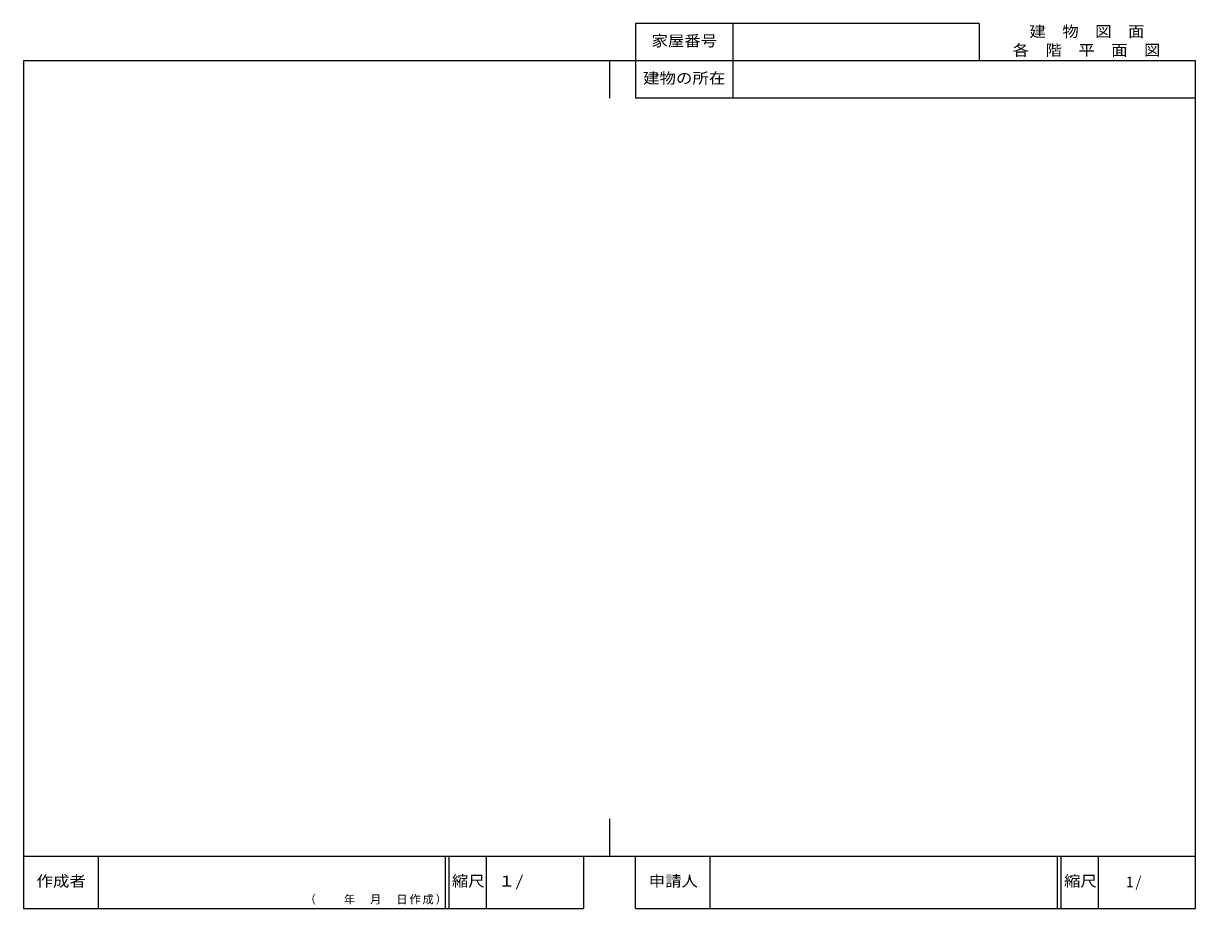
# Model space of a CAD drawing. Units: millimetres on the paper. Extents: x -157 to 157, y -118 to 118.
import ezdxf
from ezdxf.enums import TextEntityAlignment as Align

# ---------------------------------------------------------------- set-up
doc = ezdxf.new("R2010")
doc.units = ezdxf.units.MM
doc.layers.add('F-0', color=6, linetype='Continuous')
doc.styles.add('ＭＳ ゴシック', font='')
doc.styles.get('ＭＳ ゴシック').set_extended_font_data('MS Gothic')

msp = doc.modelspace()

# ---------------------------------------------------------------- linework, layer by layer
at = {"layer": 'F-0'}
for p, q in [((7, 118.5), (7, 98.5)), ((99, 118.5), (7, 118.5)), ((33, 118.5), (33, 98.5)), ((99, 118.5), (99, 108.5)), ((157, 108.5), (-157, 108.5)), ((-157, 108.5), (-157, -118.5)), ((0, 108.5), (0, 98.5)), ((157, -118.5), (157, 108.5)), ((157, 98.5), (7, 98.5)), ((0, -94.5), (0, -104.5)), ((-157, -104.5), (157, -104.5)), ((-137, -104.5), (-137, -118.5)), ((-44, -104.5), (-44, -118.5)), ((-43, -104.5), (-43, -118.5)), ((-33, -104.5), (-33, -118.5)), ((-7, -104.5), (-7, -118.5)), ((7, -118.5), (7, -104.5)), ((27, -118.5), (27, -104.5)), ((120, -118.5), (120, -104.5)), ((121, -118.5), (121, -104.5)), ((131, -118.5), (131, -104.5)), ((-157, -118.5), (-7, -118.5)), ((7, -118.5), (157, -118.5))]:
    msp.add_line(p, q, dxfattribs=at)

# ---------------------------------------------------------------- texts
at = {"layer": 'F-0', "color": 7, "style": 'ＭＳ ゴシック'}
for s, width, p in [('建\u3000物\u3000図\u3000面', 1.1, (112.5, 114)), ('家屋番号', 1.1, (11.25, 111.5)), ('各\u3000階\u3000平\u3000面\u3000図', 1.1, (108, 109)), ('建物の所在', 1.1, (9, 101.5)), ('作成者', 1.1, (-153.5, -113.5)), ('縮尺', 1.1, (-42.25, -113.5)), ('１/\u3000\u3000\u3000', 1.15, (-29.875, -113.5)), ('申請人', 1.1, (10.5, -113.5)), ('縮尺', 1.1, (121.75, -113.5))]:
    msp.add_text(s, height=2.933, dxfattribs=dict(at, width=width)).set_placement(p, align=Align.BOTTOM_LEFT)
at = {"layer": 'F-0', "color": 7, "attachment_point": 7, "style": 'ＭＳ ゴシック'}
for s, insert, char_height in [('\\T1.28;\\W0.9;1/\\~\\~\\~', (138.5, -113.5), 2.933), ('\\T1.17;（\u3000\u3000年\u3000月\u3000日作成）', (-81.669, -117.452), 2.199)]:
    msp.add_mtext(s, dxfattribs=dict(at, insert=insert, char_height=char_height))

doc.saveas('drawing.dxf')
